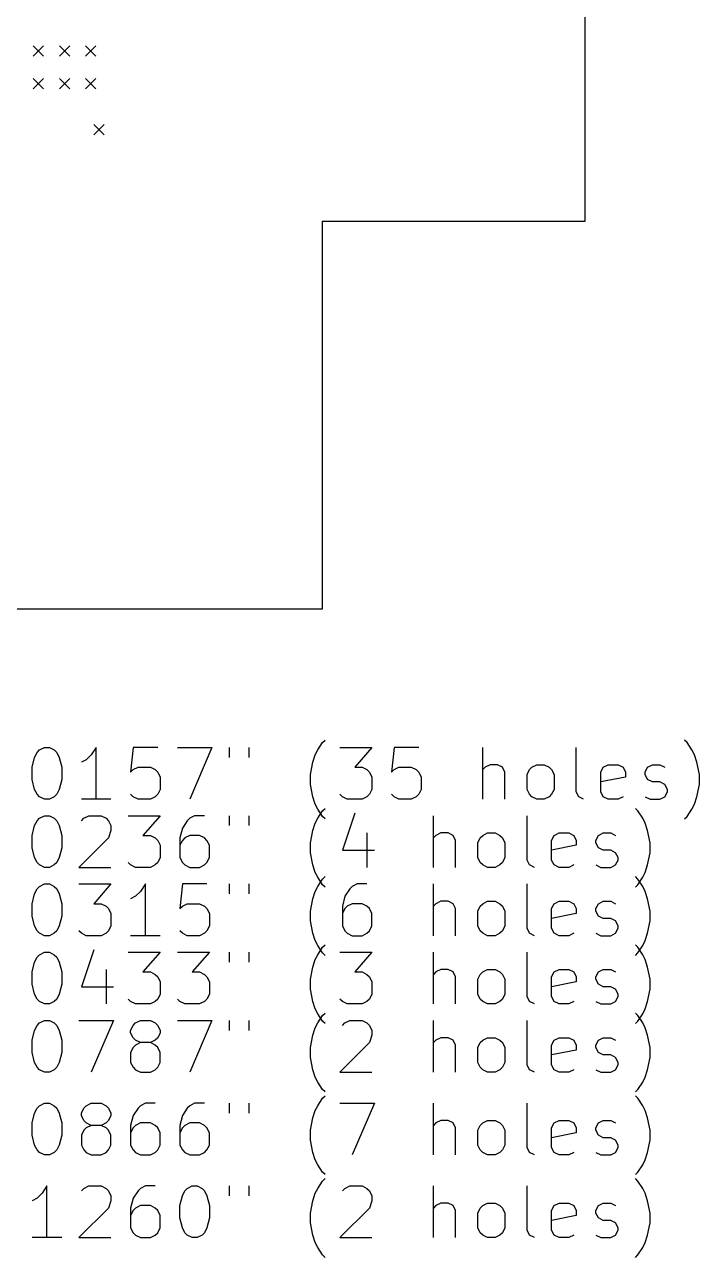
# Model space of a CAD drawing. Extents: x 4.52 to 6.57, y -8.69 to -1.12.
# Drawn here: x 5.547 to 6.574, y -8.687 to -6.81 of the extents above; entities that cross this region are included whole.
import ezdxf

# ---------------------------------------------------------------- set-up
doc = ezdxf.new("R2010")
doc.units = 0
doc.header["$MEASUREMENT"] = 0
doc.layers.add('BLACK', color=7, linetype='CONTINUOUS')

msp = doc.modelspace()

# ---------------------------------------------------------------- linework, layer by layer
at = {"layer": 'BLACK', "linetype": 'CONTINUOUS'}
for p, q in [((6.4, -1.11811), (6.4, -7.11)), ((5.55949, -6.84213), (5.57524, -6.85787)), ((5.57524, -6.84213), (5.55949, -6.85787)), ((5.59949, -6.84213), (5.61524, -6.85787)), ((5.61524, -6.84213), (5.59949, -6.85787)), ((5.63949, -6.84213), (5.65524, -6.85787)), ((5.65524, -6.84213), (5.63949, -6.85787)), ((5.55949, -6.89213), (5.57524, -6.90787)), ((5.57524, -6.89213), (5.55949, -6.90787)), ((5.59949, -6.89213), (5.61524, -6.90787)), ((5.61524, -6.89213), (5.59949, -6.90787)), ((5.63949, -6.89213), (5.65524, -6.90787)), ((5.65524, -6.89213), (5.63949, -6.90787)), ((5.65213, -6.96213), (5.66787, -6.97787)), ((5.66787, -6.96213), (5.65213, -6.97787)), ((6, -7.10945), (6, -7.7)), ((6.4, -7.11), (6, -7.11)), ((6, -7.7), (4.6, -7.7)), ((6.00054, -7.90332), (6.00429, -7.89957)), ((6.55547, -7.90332), (6.55172, -7.89957)), ((5.56185, -7.92582), (5.5656, -7.91832)), ((5.5656, -7.91832), (5.56935, -7.91457)), ((5.56935, -7.91457), (5.57685, -7.91082)), ((5.57685, -7.91082), (5.58435, -7.91082)), ((5.58435, -7.91082), (5.59184, -7.91457)), ((5.59184, -7.91457), (5.59559, -7.91832)), ((5.59559, -7.91832), (5.59934, -7.92582)), ((5.64809, -7.92207), (5.64059, -7.92957)), ((5.65559, -7.91082), (5.64809, -7.92207)), ((5.65559, -7.98956), (5.65559, -7.91082)), ((5.71183, -7.91082), (5.70808, -7.94831)), ((5.74933, -7.91082), (5.71183, -7.91082)), ((5.77932, -7.91082), (5.83181, -7.91082)), ((5.83181, -7.91082), (5.79807, -7.98956)), ((5.85806, -7.91082), (5.85806, -7.92582)), ((5.88806, -7.91082), (5.88806, -7.92582)), ((5.98555, -7.93331), (5.9893, -7.92207)), ((5.9893, -7.92207), (5.99304, -7.91457)), ((5.99304, -7.91457), (6.00054, -7.90332)), ((6.02679, -7.91082), (6.07553, -7.91082)), ((6.07553, -7.91082), (6.04929, -7.94081)), ((6.10928, -7.91082), (6.10553, -7.94831)), ((6.14678, -7.91082), (6.10928, -7.91082)), ((6.24426, -7.98956), (6.24426, -7.91082)), ((6.38675, -7.97831), (6.38675, -7.91082)), ((6.56297, -7.91457), (6.55547, -7.90332)), ((6.56672, -7.92207), (6.56297, -7.91457)), ((6.57047, -7.93331), (6.56672, -7.92207)), ((5.5581, -7.94081), (5.56185, -7.92582)), ((5.5581, -7.95956), (5.5581, -7.94081)), ((5.59934, -7.92582), (5.60309, -7.94081)), ((5.60309, -7.94081), (5.60309, -7.95956)), ((5.64059, -7.92957), (5.63309, -7.93331)), ((5.71183, -7.94456), (5.71933, -7.94081)), ((5.71933, -7.94081), (5.73808, -7.94081)), ((5.73808, -7.94081), (5.74558, -7.94456)), ((5.9818, -7.95206), (5.98555, -7.93331)), ((6.04929, -7.94081), (6.06054, -7.94081)), ((6.06054, -7.94081), (6.06804, -7.94456)), ((6.10928, -7.94456), (6.11678, -7.94081)), ((6.11678, -7.94081), (6.13553, -7.94081)), ((6.13553, -7.94081), (6.14303, -7.94456)), ((6.24801, -7.94081), (6.24426, -7.94456)), ((6.25551, -7.93706), (6.24801, -7.94081)), ((6.26676, -7.93706), (6.25551, -7.93706)), ((6.27426, -7.94081), (6.26676, -7.93706)), ((6.27801, -7.94831), (6.27426, -7.94081)), ((6.3155, -7.94456), (6.31925, -7.94081)), ((6.31925, -7.94081), (6.32675, -7.93706)), ((6.32675, -7.93706), (6.338, -7.93706)), ((6.338, -7.93706), (6.3455, -7.94081)), ((6.3455, -7.94081), (6.34925, -7.94456)), ((6.42424, -7.94831), (6.42799, -7.94081)), ((6.42799, -7.94081), (6.43549, -7.93706)), ((6.43549, -7.93706), (6.45049, -7.93706)), ((6.45049, -7.93706), (6.45799, -7.94081)), ((6.45799, -7.94081), (6.46174, -7.94831)), ((6.49173, -7.94831), (6.49548, -7.94081)), ((6.49548, -7.94081), (6.50298, -7.93706)), ((6.50298, -7.93706), (6.51423, -7.93706)), ((6.51423, -7.93706), (6.52173, -7.94081)), ((6.57422, -7.95206), (6.57047, -7.93331)), ((5.56185, -7.97456), (5.5581, -7.95956)), ((5.60309, -7.95956), (5.59934, -7.97456)), ((5.70808, -7.94831), (5.71183, -7.94456)), ((5.74558, -7.94456), (5.74933, -7.94831)), ((5.74933, -7.94831), (5.75307, -7.95581)), ((5.75307, -7.95581), (5.75307, -7.97456)), ((5.9818, -7.96706), (5.9818, -7.95206)), ((6.06804, -7.94456), (6.07178, -7.94831)), ((6.07178, -7.94831), (6.07553, -7.95581)), ((6.07553, -7.95581), (6.07553, -7.97456)), ((6.10553, -7.94831), (6.10928, -7.94456)), ((6.14303, -7.94456), (6.14678, -7.94831)), ((6.14678, -7.94831), (6.15052, -7.95581)), ((6.15052, -7.95581), (6.15052, -7.97456)), ((6.27801, -7.98956), (6.27801, -7.94831)), ((6.31175, -7.95206), (6.3155, -7.94456)), ((6.31175, -7.97456), (6.31175, -7.95206)), ((6.34925, -7.94456), (6.353, -7.95206)), ((6.353, -7.95206), (6.353, -7.97456)), ((6.42424, -7.97831), (6.42424, -7.94831)), ((6.46174, -7.95581), (6.42424, -7.96331)), ((6.46174, -7.94831), (6.46174, -7.95581)), ((6.49173, -7.95206), (6.49173, -7.94831)), ((6.49548, -7.95956), (6.49173, -7.95206)), ((6.50298, -7.96331), (6.49548, -7.95956)), ((6.57422, -7.96706), (6.57422, -7.95206)), ((5.5656, -7.98206), (5.56185, -7.97456)), ((5.59934, -7.97456), (5.59559, -7.98206)), ((5.75307, -7.97456), (5.74933, -7.98206)), ((5.98555, -7.98581), (5.9818, -7.96706)), ((6.07553, -7.97456), (6.07178, -7.98206)), ((6.15052, -7.97456), (6.14678, -7.98206)), ((6.3155, -7.98206), (6.31175, -7.97456)), ((6.353, -7.97456), (6.34925, -7.98206)), ((6.39049, -7.98581), (6.38675, -7.97831)), ((6.42799, -7.98581), (6.42424, -7.97831)), ((6.51423, -7.96331), (6.50298, -7.96331)), ((6.52173, -7.96706), (6.51423, -7.96331)), ((6.52548, -7.97456), (6.52173, -7.96706)), ((6.52173, -7.98581), (6.52548, -7.97831)), ((6.52548, -7.97831), (6.52548, -7.97456)), ((6.57047, -7.98581), (6.57422, -7.96706)), ((5.56935, -7.98581), (5.5656, -7.98206)), ((5.57685, -7.98956), (5.56935, -7.98581)), ((5.58435, -7.98956), (5.57685, -7.98956)), ((5.59184, -7.98581), (5.58435, -7.98956)), ((5.59559, -7.98206), (5.59184, -7.98581)), ((5.67808, -7.98956), (5.63309, -7.98956)), ((5.71183, -7.98581), (5.70808, -7.98206)), ((5.71933, -7.98956), (5.71183, -7.98581)), ((5.73808, -7.98956), (5.71933, -7.98956)), ((5.74558, -7.98581), (5.73808, -7.98956)), ((5.74933, -7.98206), (5.74558, -7.98581)), ((5.9893, -7.99706), (5.98555, -7.98581)), ((5.99304, -8.00456), (5.9893, -7.99706)), ((6.03054, -7.98581), (6.02679, -7.98206)), ((6.03804, -7.98956), (6.03054, -7.98581)), ((6.06054, -7.98956), (6.03804, -7.98956)), ((6.06804, -7.98581), (6.06054, -7.98956)), ((6.07178, -7.98206), (6.06804, -7.98581)), ((6.10928, -7.98581), (6.10553, -7.98206)), ((6.11678, -7.98956), (6.10928, -7.98581)), ((6.13553, -7.98956), (6.11678, -7.98956)), ((6.14303, -7.98581), (6.13553, -7.98956)), ((6.14678, -7.98206), (6.14303, -7.98581)), ((6.31925, -7.98581), (6.3155, -7.98206)), ((6.32675, -7.98956), (6.31925, -7.98581)), ((6.338, -7.98956), (6.32675, -7.98956)), ((6.3455, -7.98581), (6.338, -7.98956)), ((6.34925, -7.98206), (6.3455, -7.98581)), ((6.39799, -7.98956), (6.39049, -7.98581)), ((6.43549, -7.98956), (6.42799, -7.98581)), ((6.45049, -7.98956), (6.43549, -7.98956)), ((6.45799, -7.98581), (6.45049, -7.98956)), ((6.49173, -7.98581), (6.49923, -7.98956)), ((6.49923, -7.98956), (6.51423, -7.98956)), ((6.51423, -7.98956), (6.52173, -7.98581)), ((6.56297, -8.00456), (6.56672, -7.99706)), ((6.56672, -7.99706), (6.57047, -7.98581)), ((5.56935, -8.0185), (5.57685, -8.01475)), ((5.57685, -8.01475), (5.58435, -8.01475)), ((5.58435, -8.01475), (5.59184, -8.0185)), ((5.63684, -8.0185), (5.64434, -8.01475)), ((5.64434, -8.01475), (5.66309, -8.01475)), ((5.66309, -8.01475), (5.67058, -8.0185)), ((5.70433, -8.01475), (5.75307, -8.01475)), ((5.75307, -8.01475), (5.72683, -8.04475)), ((5.80557, -8.01475), (5.79807, -8.0185)), ((5.82057, -8.01475), (5.80557, -8.01475)), ((5.85806, -8.01475), (5.85806, -8.02975)), ((5.88806, -8.01475), (5.88806, -8.02975)), ((6.00054, -8.0158), (5.99304, -8.00456)), ((5.99304, -8.0185), (6.00054, -8.00726)), ((6.00054, -8.00726), (6.00429, -8.00351)), ((6.00429, -8.01955), (6.00054, -8.0158)), ((6.04929, -8.011), (6.03054, -8.06725)), ((6.16927, -8.09349), (6.16927, -8.01475)), ((6.31175, -8.08225), (6.31175, -8.01475)), ((6.48048, -8.00726), (6.47673, -8.00351)), ((6.48798, -8.0185), (6.48048, -8.00726)), ((6.55172, -8.01955), (6.55547, -8.0158)), ((6.55547, -8.0158), (6.56297, -8.00456)), ((5.5581, -8.04475), (5.56185, -8.02975)), ((5.56185, -8.02975), (5.5656, -8.02225)), ((5.5656, -8.02225), (5.56935, -8.0185)), ((5.59184, -8.0185), (5.59559, -8.02225)), ((5.59559, -8.02225), (5.59934, -8.02975)), ((5.59934, -8.02975), (5.60309, -8.04475)), ((5.63309, -8.02225), (5.63684, -8.0185)), ((5.67058, -8.0185), (5.67433, -8.02225)), ((5.67433, -8.02225), (5.67808, -8.02975)), ((5.67808, -8.02975), (5.67808, -8.03725)), ((5.78682, -8.0335), (5.78307, -8.0485)), ((5.79432, -8.02225), (5.78682, -8.0335)), ((5.79807, -8.0185), (5.79432, -8.02225)), ((5.98555, -8.03725), (5.9893, -8.026)), ((5.9893, -8.026), (5.99304, -8.0185)), ((6.49173, -8.026), (6.48798, -8.0185)), ((6.49548, -8.03725), (6.49173, -8.026)), ((5.5581, -8.0635), (5.5581, -8.04475)), ((5.60309, -8.04475), (5.60309, -8.0635)), ((5.67433, -8.0485), (5.62934, -8.09349)), ((5.67808, -8.03725), (5.67433, -8.0485)), ((5.72683, -8.04475), (5.73808, -8.04475)), ((5.73808, -8.04475), (5.74558, -8.0485)), ((5.74558, -8.0485), (5.74933, -8.05225)), ((5.74933, -8.05225), (5.75307, -8.05975)), ((5.78307, -8.0485), (5.78307, -8.0785)), ((5.78682, -8.05225), (5.78307, -8.05975)), ((5.79057, -8.0485), (5.78682, -8.05225)), ((5.79807, -8.04475), (5.79057, -8.0485)), ((5.81307, -8.04475), (5.79807, -8.04475)), ((5.82057, -8.0485), (5.81307, -8.04475)), ((5.82432, -8.05225), (5.82057, -8.0485)), ((5.82807, -8.05975), (5.82432, -8.05225)), ((5.9818, -8.056), (5.98555, -8.03725)), ((6.06804, -8.041), (6.06804, -8.09349)), ((6.17302, -8.04475), (6.16927, -8.0485)), ((6.18052, -8.041), (6.17302, -8.04475)), ((6.19177, -8.041), (6.18052, -8.041)), ((6.19927, -8.04475), (6.19177, -8.041)), ((6.20302, -8.05225), (6.19927, -8.04475)), ((6.20302, -8.09349), (6.20302, -8.05225)), ((6.23676, -8.056), (6.24051, -8.0485)), ((6.24051, -8.0485), (6.24426, -8.04475)), ((6.24426, -8.04475), (6.25176, -8.041)), ((6.25176, -8.041), (6.26301, -8.041)), ((6.26301, -8.041), (6.27051, -8.04475)), ((6.27051, -8.04475), (6.27426, -8.0485)), ((6.27426, -8.0485), (6.27801, -8.056)), ((6.34925, -8.05225), (6.353, -8.04475)), ((6.34925, -8.08225), (6.34925, -8.05225)), ((6.353, -8.04475), (6.3605, -8.041)), ((6.3605, -8.041), (6.3755, -8.041)), ((6.3755, -8.041), (6.383, -8.04475)), ((6.383, -8.04475), (6.38675, -8.05225)), ((6.38675, -8.05225), (6.38675, -8.05975)), ((6.41674, -8.05225), (6.42049, -8.04475)), ((6.41674, -8.056), (6.41674, -8.05225)), ((6.42049, -8.04475), (6.42799, -8.041)), ((6.42799, -8.041), (6.43924, -8.041)), ((6.43924, -8.041), (6.44674, -8.04475)), ((6.49923, -8.056), (6.49548, -8.03725)), ((5.56185, -8.0785), (5.5581, -8.0635)), ((5.60309, -8.0635), (5.59934, -8.0785)), ((5.75307, -8.05975), (5.75307, -8.0785)), ((5.82807, -8.0785), (5.82807, -8.05975)), ((5.9818, -8.071), (5.9818, -8.056)), ((5.98555, -8.08975), (5.9818, -8.071)), ((6.03054, -8.06725), (6.07928, -8.06725)), ((6.23676, -8.0785), (6.23676, -8.056)), ((6.27801, -8.056), (6.27801, -8.0785)), ((6.38675, -8.05975), (6.34925, -8.06725)), ((6.42049, -8.0635), (6.41674, -8.056)), ((6.42799, -8.06725), (6.42049, -8.0635)), ((6.43924, -8.06725), (6.42799, -8.06725)), ((6.44674, -8.071), (6.43924, -8.06725)), ((6.45049, -8.0785), (6.44674, -8.071)), ((6.49548, -8.08975), (6.49923, -8.071)), ((6.49923, -8.071), (6.49923, -8.056)), ((5.5656, -8.086), (5.56185, -8.0785)), ((5.56935, -8.08975), (5.5656, -8.086)), ((5.57685, -8.09349), (5.56935, -8.08975)), ((5.59184, -8.08975), (5.58435, -8.09349)), ((5.59559, -8.086), (5.59184, -8.08975)), ((5.59934, -8.0785), (5.59559, -8.086)), ((5.70808, -8.08975), (5.70433, -8.086)), ((5.71558, -8.09349), (5.70808, -8.08975)), ((5.74558, -8.08975), (5.73808, -8.09349)), ((5.74933, -8.086), (5.74558, -8.08975)), ((5.75307, -8.0785), (5.74933, -8.086)), ((5.78307, -8.0785), (5.78682, -8.086)), ((5.78682, -8.086), (5.79057, -8.08975)), ((5.79057, -8.08975), (5.79807, -8.09349)), ((5.81307, -8.09349), (5.82057, -8.08975)), ((5.82057, -8.08975), (5.82432, -8.086)), ((5.82432, -8.086), (5.82807, -8.0785)), ((5.9893, -8.10099), (5.98555, -8.08975)), ((6.24051, -8.086), (6.23676, -8.0785)), ((6.24426, -8.08975), (6.24051, -8.086)), ((6.25176, -8.09349), (6.24426, -8.08975)), ((6.27051, -8.08975), (6.26301, -8.09349)), ((6.27426, -8.086), (6.27051, -8.08975)), ((6.27801, -8.0785), (6.27426, -8.086)), ((6.3155, -8.08975), (6.31175, -8.08225)), ((6.323, -8.09349), (6.3155, -8.08975)), ((6.353, -8.08975), (6.34925, -8.08225)), ((6.3605, -8.09349), (6.353, -8.08975)), ((6.383, -8.08975), (6.3755, -8.09349)), ((6.41674, -8.08975), (6.42424, -8.09349)), ((6.43924, -8.09349), (6.44674, -8.08975)), ((6.44674, -8.08975), (6.45049, -8.08225)), ((6.45049, -8.08225), (6.45049, -8.0785)), ((6.49173, -8.10099), (6.49548, -8.08975)), ((5.58435, -8.09349), (5.57685, -8.09349)), ((5.62934, -8.09349), (5.67808, -8.09349)), ((5.73808, -8.09349), (5.71558, -8.09349)), ((5.79807, -8.09349), (5.81307, -8.09349)), ((5.99304, -8.10849), (5.9893, -8.10099)), ((6.00054, -8.11974), (5.99304, -8.10849)), ((6.00054, -8.11119), (6.00429, -8.10744)), ((6.26301, -8.09349), (6.25176, -8.09349)), ((6.3755, -8.09349), (6.3605, -8.09349)), ((6.42424, -8.09349), (6.43924, -8.09349)), ((6.48048, -8.11119), (6.47673, -8.10744)), ((6.48048, -8.11974), (6.48798, -8.10849)), ((6.48798, -8.10849), (6.49173, -8.10099)), ((5.56185, -8.13369), (5.5656, -8.12619)), ((5.5656, -8.12619), (5.56935, -8.12244)), ((5.56935, -8.12244), (5.57685, -8.11869)), ((5.57685, -8.11869), (5.58435, -8.11869)), ((5.58435, -8.11869), (5.59184, -8.12244)), ((5.59184, -8.12244), (5.59559, -8.12619)), ((5.59559, -8.12619), (5.59934, -8.13369)), ((5.62934, -8.11869), (5.67808, -8.11869)), ((5.67808, -8.11869), (5.65184, -8.14869)), ((5.73058, -8.11869), (5.72308, -8.12994)), ((5.73058, -8.19743), (5.73058, -8.11869)), ((5.78682, -8.11869), (5.78307, -8.15619)), ((5.82432, -8.11869), (5.78682, -8.11869)), ((5.85806, -8.11869), (5.85806, -8.13369)), ((5.88806, -8.11869), (5.88806, -8.13369)), ((5.9893, -8.12994), (5.99304, -8.12244)), ((5.99304, -8.12244), (6.00054, -8.11119)), ((6.00429, -8.12349), (6.00054, -8.11974)), ((6.04179, -8.12619), (6.03429, -8.13744)), ((6.04554, -8.12244), (6.04179, -8.12619)), ((6.05304, -8.11869), (6.04554, -8.12244)), ((6.06804, -8.11869), (6.05304, -8.11869)), ((6.16927, -8.19743), (6.16927, -8.11869)), ((6.31175, -8.18618), (6.31175, -8.11869)), ((6.47673, -8.12349), (6.48048, -8.11974)), ((6.48798, -8.12244), (6.48048, -8.11119)), ((6.49173, -8.12994), (6.48798, -8.12244)), ((5.5581, -8.14869), (5.56185, -8.13369)), ((5.59934, -8.13369), (5.60309, -8.14869)), ((5.71558, -8.13744), (5.70808, -8.14119)), ((5.72308, -8.12994), (5.71558, -8.13744)), ((5.9818, -8.15994), (5.98555, -8.14119)), ((5.98555, -8.14119), (5.9893, -8.12994)), ((6.03429, -8.13744), (6.03054, -8.15244)), ((6.18052, -8.14494), (6.17302, -8.14869)), ((6.19177, -8.14494), (6.18052, -8.14494)), ((6.19927, -8.14869), (6.19177, -8.14494)), ((6.24426, -8.14869), (6.25176, -8.14494)), ((6.25176, -8.14494), (6.26301, -8.14494)), ((6.26301, -8.14494), (6.27051, -8.14869)), ((6.353, -8.14869), (6.3605, -8.14494)), ((6.3605, -8.14494), (6.3755, -8.14494)), ((6.3755, -8.14494), (6.383, -8.14869)), ((6.42049, -8.14869), (6.42799, -8.14494)), ((6.42799, -8.14494), (6.43924, -8.14494)), ((6.43924, -8.14494), (6.44674, -8.14869)), ((6.49548, -8.14119), (6.49173, -8.12994)), ((6.49923, -8.15994), (6.49548, -8.14119)), ((5.5581, -8.16744), (5.5581, -8.14869)), ((5.60309, -8.14869), (5.60309, -8.16744)), ((5.65184, -8.14869), (5.66309, -8.14869)), ((5.66309, -8.14869), (5.67058, -8.15244)), ((5.67058, -8.15244), (5.67433, -8.15619)), ((5.67433, -8.15619), (5.67808, -8.16369)), ((5.67808, -8.16369), (5.67808, -8.18243)), ((5.78307, -8.15619), (5.78682, -8.15244)), ((5.78682, -8.15244), (5.79432, -8.14869)), ((5.79432, -8.14869), (5.81307, -8.14869)), ((5.81307, -8.14869), (5.82057, -8.15244)), ((5.82057, -8.15244), (5.82432, -8.15619)), ((5.82432, -8.15619), (5.82807, -8.16369)), ((5.82807, -8.16369), (5.82807, -8.18243)), ((5.9818, -8.17493), (5.9818, -8.15994)), ((6.03054, -8.15244), (6.03054, -8.18243)), ((6.03429, -8.15619), (6.03054, -8.16369)), ((6.03804, -8.15244), (6.03429, -8.15619)), ((6.04554, -8.14869), (6.03804, -8.15244)), ((6.06054, -8.14869), (6.04554, -8.14869)), ((6.06804, -8.15244), (6.06054, -8.14869)), ((6.07178, -8.15619), (6.06804, -8.15244)), ((6.07553, -8.16369), (6.07178, -8.15619)), ((6.07553, -8.18243), (6.07553, -8.16369)), ((6.17302, -8.14869), (6.16927, -8.15244)), ((6.20302, -8.15619), (6.19927, -8.14869)), ((6.20302, -8.19743), (6.20302, -8.15619)), ((6.23676, -8.15994), (6.24051, -8.15244)), ((6.23676, -8.18243), (6.23676, -8.15994)), ((6.24051, -8.15244), (6.24426, -8.14869)), ((6.27051, -8.14869), (6.27426, -8.15244)), ((6.27426, -8.15244), (6.27801, -8.15994)), ((6.27801, -8.15994), (6.27801, -8.18243)), ((6.34925, -8.15619), (6.353, -8.14869)), ((6.34925, -8.18618), (6.34925, -8.15619)), ((6.38675, -8.16369), (6.34925, -8.17118)), ((6.383, -8.14869), (6.38675, -8.15619)), ((6.38675, -8.15619), (6.38675, -8.16369)), ((6.41674, -8.15619), (6.42049, -8.14869)), ((6.41674, -8.15994), (6.41674, -8.15619)), ((6.42049, -8.16744), (6.41674, -8.15994)), ((6.49923, -8.17493), (6.49923, -8.15994)), ((5.56185, -8.18243), (5.5581, -8.16744)), ((5.5656, -8.18993), (5.56185, -8.18243)), ((5.59934, -8.18243), (5.59559, -8.18993)), ((5.60309, -8.16744), (5.59934, -8.18243)), ((5.67808, -8.18243), (5.67433, -8.18993)), ((5.82807, -8.18243), (5.82432, -8.18993)), ((5.98555, -8.19368), (5.9818, -8.17493)), ((6.03054, -8.18243), (6.03429, -8.18993)), ((6.07178, -8.18993), (6.07553, -8.18243)), ((6.24051, -8.18993), (6.23676, -8.18243)), ((6.27801, -8.18243), (6.27426, -8.18993)), ((6.42799, -8.17118), (6.42049, -8.16744)), ((6.43924, -8.17118), (6.42799, -8.17118)), ((6.44674, -8.17493), (6.43924, -8.17118)), ((6.45049, -8.18243), (6.44674, -8.17493)), ((6.45049, -8.18618), (6.45049, -8.18243)), ((6.49548, -8.19368), (6.49923, -8.17493)), ((5.56935, -8.19368), (5.5656, -8.18993)), ((5.57685, -8.19743), (5.56935, -8.19368)), ((5.58435, -8.19743), (5.57685, -8.19743)), ((5.59184, -8.19368), (5.58435, -8.19743)), ((5.59559, -8.18993), (5.59184, -8.19368)), ((5.63309, -8.19368), (5.62934, -8.18993)), ((5.64059, -8.19743), (5.63309, -8.19368)), ((5.66309, -8.19743), (5.64059, -8.19743)), ((5.67058, -8.19368), (5.66309, -8.19743)), ((5.67433, -8.18993), (5.67058, -8.19368)), ((5.75307, -8.19743), (5.70808, -8.19743)), ((5.78682, -8.19368), (5.78307, -8.18993)), ((5.79432, -8.19743), (5.78682, -8.19368)), ((5.81307, -8.19743), (5.79432, -8.19743)), ((5.82057, -8.19368), (5.81307, -8.19743)), ((5.82432, -8.18993), (5.82057, -8.19368)), ((5.9893, -8.20493), (5.98555, -8.19368)), ((6.03429, -8.18993), (6.03804, -8.19368)), ((6.03804, -8.19368), (6.04554, -8.19743)), ((6.04554, -8.19743), (6.06054, -8.19743)), ((6.06054, -8.19743), (6.06804, -8.19368)), ((6.06804, -8.19368), (6.07178, -8.18993)), ((6.24426, -8.19368), (6.24051, -8.18993)), ((6.25176, -8.19743), (6.24426, -8.19368)), ((6.26301, -8.19743), (6.25176, -8.19743)), ((6.27051, -8.19368), (6.26301, -8.19743)), ((6.27426, -8.18993), (6.27051, -8.19368)), ((6.3155, -8.19368), (6.31175, -8.18618)), ((6.323, -8.19743), (6.3155, -8.19368)), ((6.353, -8.19368), (6.34925, -8.18618)), ((6.3605, -8.19743), (6.353, -8.19368)), ((6.3755, -8.19743), (6.3605, -8.19743)), ((6.383, -8.19368), (6.3755, -8.19743)), ((6.41674, -8.19368), (6.42424, -8.19743)), ((6.42424, -8.19743), (6.43924, -8.19743)), ((6.43924, -8.19743), (6.44674, -8.19368)), ((6.44674, -8.19368), (6.45049, -8.18618)), ((6.49173, -8.20493), (6.49548, -8.19368)), ((5.65184, -8.21888), (5.63309, -8.27512)), ((5.99304, -8.21243), (5.9893, -8.20493)), ((6.00054, -8.22368), (5.99304, -8.21243)), ((5.99304, -8.22638), (6.00054, -8.21513)), ((6.00054, -8.21513), (6.00429, -8.21138)), ((6.48048, -8.21513), (6.47673, -8.21138)), ((6.48048, -8.22368), (6.48798, -8.21243)), ((6.48798, -8.22638), (6.48048, -8.21513)), ((6.48798, -8.21243), (6.49173, -8.20493)), ((5.5581, -8.25262), (5.56185, -8.23763)), ((5.56185, -8.23763), (5.5656, -8.23013)), ((5.5656, -8.23013), (5.56935, -8.22638)), ((5.56935, -8.22638), (5.57685, -8.22263)), ((5.57685, -8.22263), (5.58435, -8.22263)), ((5.58435, -8.22263), (5.59184, -8.22638)), ((5.59184, -8.22638), (5.59559, -8.23013)), ((5.59559, -8.23013), (5.59934, -8.23763)), ((5.59934, -8.23763), (5.60309, -8.25262)), ((5.70433, -8.22263), (5.75307, -8.22263)), ((5.75307, -8.22263), (5.72683, -8.25262)), ((5.77932, -8.22263), (5.82807, -8.22263)), ((5.82807, -8.22263), (5.80182, -8.25262)), ((5.85806, -8.22263), (5.85806, -8.23763)), ((5.88806, -8.22263), (5.88806, -8.23763)), ((5.98555, -8.24513), (5.9893, -8.23388)), ((5.9893, -8.23388), (5.99304, -8.22638)), ((6.00429, -8.22743), (6.00054, -8.22368)), ((6.02679, -8.22263), (6.07553, -8.22263)), ((6.07553, -8.22263), (6.04929, -8.25262)), ((6.16927, -8.30137), (6.16927, -8.22263)), ((6.31175, -8.29012), (6.31175, -8.22263)), ((6.47673, -8.22743), (6.48048, -8.22368)), ((6.49173, -8.23388), (6.48798, -8.22638)), ((6.49548, -8.24513), (6.49173, -8.23388)), ((5.5581, -8.27137), (5.5581, -8.25262)), ((5.60309, -8.25262), (5.60309, -8.27137)), ((5.67058, -8.24888), (5.67058, -8.30137)), ((5.72683, -8.25262), (5.73808, -8.25262)), ((5.73808, -8.25262), (5.74558, -8.25637)), ((5.74558, -8.25637), (5.74933, -8.26012)), ((5.80182, -8.25262), (5.81307, -8.25262)), ((5.81307, -8.25262), (5.82057, -8.25637)), ((5.82057, -8.25637), (5.82432, -8.26012)), ((5.9818, -8.26387), (5.98555, -8.24513)), ((6.04929, -8.25262), (6.06054, -8.25262)), ((6.06054, -8.25262), (6.06804, -8.25637)), ((6.06804, -8.25637), (6.07178, -8.26012)), ((6.17302, -8.25262), (6.16927, -8.25637)), ((6.18052, -8.24888), (6.17302, -8.25262)), ((6.19177, -8.24888), (6.18052, -8.24888)), ((6.19927, -8.25262), (6.19177, -8.24888)), ((6.20302, -8.26012), (6.19927, -8.25262)), ((6.23676, -8.26387), (6.24051, -8.25637)), ((6.24051, -8.25637), (6.24426, -8.25262)), ((6.24426, -8.25262), (6.25176, -8.24888)), ((6.25176, -8.24888), (6.26301, -8.24888)), ((6.26301, -8.24888), (6.27051, -8.25262)), ((6.27051, -8.25262), (6.27426, -8.25637)), ((6.27426, -8.25637), (6.27801, -8.26387)), ((6.34925, -8.26012), (6.353, -8.25262)), ((6.353, -8.25262), (6.3605, -8.24888)), ((6.3605, -8.24888), (6.3755, -8.24888)), ((6.3755, -8.24888), (6.383, -8.25262)), ((6.383, -8.25262), (6.38675, -8.26012)), ((6.41674, -8.26012), (6.42049, -8.25262)), ((6.42049, -8.25262), (6.42799, -8.24888)), ((6.42799, -8.24888), (6.43924, -8.24888)), ((6.43924, -8.24888), (6.44674, -8.25262)), ((6.49923, -8.26387), (6.49548, -8.24513)), ((5.56185, -8.28637), (5.5581, -8.27137)), ((5.60309, -8.27137), (5.59934, -8.28637)), ((5.63309, -8.27512), (5.68183, -8.27512)), ((5.74933, -8.26012), (5.75307, -8.26762)), ((5.75307, -8.26762), (5.75307, -8.28637)), ((5.82432, -8.26012), (5.82807, -8.26762)), ((5.82807, -8.26762), (5.82807, -8.28637)), ((5.9818, -8.27887), (5.9818, -8.26387)), ((6.07178, -8.26012), (6.07553, -8.26762)), ((6.07553, -8.26762), (6.07553, -8.28637)), ((6.20302, -8.30137), (6.20302, -8.26012)), ((6.23676, -8.28637), (6.23676, -8.26387)), ((6.27801, -8.26387), (6.27801, -8.28637)), ((6.34925, -8.29012), (6.34925, -8.26012)), ((6.38675, -8.26762), (6.34925, -8.27512)), ((6.38675, -8.26012), (6.38675, -8.26762)), ((6.41674, -8.26387), (6.41674, -8.26012)), ((6.42049, -8.27137), (6.41674, -8.26387)), ((6.42799, -8.27512), (6.42049, -8.27137)), ((6.43924, -8.27512), (6.42799, -8.27512)), ((6.44674, -8.27887), (6.43924, -8.27512)), ((6.49923, -8.27887), (6.49923, -8.26387)), ((5.5656, -8.29387), (5.56185, -8.28637)), ((5.56935, -8.29762), (5.5656, -8.29387)), ((5.59559, -8.29387), (5.59184, -8.29762)), ((5.59934, -8.28637), (5.59559, -8.29387)), ((5.70808, -8.29762), (5.70433, -8.29387)), ((5.74933, -8.29387), (5.74558, -8.29762)), ((5.75307, -8.28637), (5.74933, -8.29387)), ((5.78307, -8.29762), (5.77932, -8.29387)), ((5.82432, -8.29387), (5.82057, -8.29762)), ((5.82807, -8.28637), (5.82432, -8.29387)), ((5.98555, -8.29762), (5.9818, -8.27887)), ((6.03054, -8.29762), (6.02679, -8.29387)), ((6.07178, -8.29387), (6.06804, -8.29762)), ((6.07553, -8.28637), (6.07178, -8.29387)), ((6.24051, -8.29387), (6.23676, -8.28637)), ((6.24426, -8.29762), (6.24051, -8.29387)), ((6.27426, -8.29387), (6.27051, -8.29762)), ((6.27801, -8.28637), (6.27426, -8.29387)), ((6.3155, -8.29762), (6.31175, -8.29012)), ((6.353, -8.29762), (6.34925, -8.29012)), ((6.45049, -8.28637), (6.44674, -8.27887)), ((6.44674, -8.29762), (6.45049, -8.29012)), ((6.45049, -8.29012), (6.45049, -8.28637)), ((6.49548, -8.29762), (6.49923, -8.27887)), ((5.57685, -8.30137), (5.56935, -8.29762)), ((5.58435, -8.30137), (5.57685, -8.30137)), ((5.59184, -8.29762), (5.58435, -8.30137)), ((5.71558, -8.30137), (5.70808, -8.29762)), ((5.73808, -8.30137), (5.71558, -8.30137)), ((5.74558, -8.29762), (5.73808, -8.30137)), ((5.79057, -8.30137), (5.78307, -8.29762)), ((5.81307, -8.30137), (5.79057, -8.30137)), ((5.82057, -8.29762), (5.81307, -8.30137)), ((5.9893, -8.30887), (5.98555, -8.29762)), ((5.99304, -8.31637), (5.9893, -8.30887)), ((6.00054, -8.31907), (6.00429, -8.31532)), ((6.03804, -8.30137), (6.03054, -8.29762)), ((6.06054, -8.30137), (6.03804, -8.30137)), ((6.06804, -8.29762), (6.06054, -8.30137)), ((6.25176, -8.30137), (6.24426, -8.29762)), ((6.26301, -8.30137), (6.25176, -8.30137)), ((6.27051, -8.29762), (6.26301, -8.30137)), ((6.323, -8.30137), (6.3155, -8.29762)), ((6.3605, -8.30137), (6.353, -8.29762)), ((6.3755, -8.30137), (6.3605, -8.30137)), ((6.383, -8.29762), (6.3755, -8.30137)), ((6.41674, -8.29762), (6.42424, -8.30137)), ((6.42424, -8.30137), (6.43924, -8.30137)), ((6.43924, -8.30137), (6.44674, -8.29762)), ((6.48048, -8.31907), (6.47673, -8.31532)), ((6.48798, -8.31637), (6.49173, -8.30887)), ((6.49173, -8.30887), (6.49548, -8.29762)), ((5.56185, -8.34156), (5.5656, -8.33406)), ((5.5656, -8.33406), (5.56935, -8.33031)), ((5.56935, -8.33031), (5.57685, -8.32657)), ((5.57685, -8.32657), (5.58435, -8.32657)), ((5.58435, -8.32657), (5.59184, -8.33031)), ((5.59184, -8.33031), (5.59559, -8.33406)), ((5.59559, -8.33406), (5.59934, -8.34156)), ((5.62934, -8.32657), (5.68183, -8.32657)), ((5.68183, -8.32657), (5.64809, -8.40531)), ((5.70808, -8.34156), (5.71183, -8.33406)), ((5.71183, -8.33406), (5.71558, -8.33031)), ((5.71558, -8.33031), (5.72308, -8.32657)), ((5.72308, -8.32657), (5.73808, -8.32657)), ((5.73808, -8.32657), (5.74558, -8.33031)), ((5.74558, -8.33031), (5.74933, -8.33406)), ((5.74933, -8.33406), (5.75307, -8.34156)), ((5.77932, -8.32657), (5.83181, -8.32657)), ((5.83181, -8.32657), (5.79807, -8.40531)), ((5.85806, -8.32657), (5.85806, -8.34156)), ((5.88806, -8.32657), (5.88806, -8.34156)), ((5.9893, -8.33781), (5.99304, -8.33031)), ((6.00054, -8.32762), (5.99304, -8.31637)), ((5.99304, -8.33031), (6.00054, -8.31907)), ((6.00429, -8.33136), (6.00054, -8.32762)), ((6.03054, -8.33406), (6.03429, -8.33031)), ((6.03429, -8.33031), (6.04179, -8.32657)), ((6.04179, -8.32657), (6.06054, -8.32657)), ((6.06054, -8.32657), (6.06804, -8.33031)), ((6.06804, -8.33031), (6.07178, -8.33406)), ((6.07178, -8.33406), (6.07553, -8.34156)), ((6.16927, -8.40531), (6.16927, -8.32657)), ((6.31175, -8.39406), (6.31175, -8.32657)), ((6.47673, -8.33136), (6.48048, -8.32762)), ((6.48048, -8.32762), (6.48798, -8.31637)), ((6.48798, -8.33031), (6.48048, -8.31907)), ((6.49173, -8.33781), (6.48798, -8.33031)), ((5.5581, -8.35656), (5.56185, -8.34156)), ((5.59934, -8.34156), (5.60309, -8.35656)), ((5.70808, -8.34531), (5.70808, -8.34156)), ((5.71183, -8.35281), (5.70808, -8.34531)), ((5.71558, -8.35656), (5.71183, -8.35281)), ((5.74933, -8.35281), (5.74558, -8.35656)), ((5.75307, -8.34531), (5.74933, -8.35281)), ((5.75307, -8.34156), (5.75307, -8.34531)), ((5.9818, -8.36781), (5.98555, -8.34906)), ((5.98555, -8.34906), (5.9893, -8.33781)), ((6.07553, -8.34906), (6.07178, -8.36031)), ((6.07553, -8.34156), (6.07553, -8.34906)), ((6.18052, -8.35281), (6.17302, -8.35656)), ((6.19177, -8.35281), (6.18052, -8.35281)), ((6.19927, -8.35656), (6.19177, -8.35281)), ((6.24426, -8.35656), (6.25176, -8.35281)), ((6.25176, -8.35281), (6.26301, -8.35281)), ((6.26301, -8.35281), (6.27051, -8.35656)), ((6.353, -8.35656), (6.3605, -8.35281)), ((6.3605, -8.35281), (6.3755, -8.35281)), ((6.3755, -8.35281), (6.383, -8.35656)), ((6.42049, -8.35656), (6.42799, -8.35281)), ((6.42799, -8.35281), (6.43924, -8.35281)), ((6.43924, -8.35281), (6.44674, -8.35656)), ((6.49548, -8.34906), (6.49173, -8.33781)), ((6.49923, -8.36781), (6.49548, -8.34906)), ((5.5581, -8.37531), (5.5581, -8.35656)), ((5.60309, -8.35656), (5.60309, -8.37531)), ((5.71183, -8.36781), (5.70808, -8.37531)), ((5.71558, -8.36406), (5.71183, -8.36781)), ((5.72308, -8.36031), (5.71558, -8.35656)), ((5.72308, -8.36031), (5.71558, -8.36406)), ((5.73808, -8.36031), (5.72308, -8.36031)), ((5.74558, -8.35656), (5.73808, -8.36031)), ((5.74558, -8.36406), (5.73808, -8.36031)), ((5.74933, -8.36781), (5.74558, -8.36406)), ((5.75307, -8.37531), (5.74933, -8.36781)), ((5.9818, -8.38281), (5.9818, -8.36781)), ((6.07178, -8.36031), (6.02679, -8.40531)), ((6.17302, -8.35656), (6.16927, -8.36031)), ((6.20302, -8.36406), (6.19927, -8.35656)), ((6.20302, -8.40531), (6.20302, -8.36406)), ((6.23676, -8.36781), (6.24051, -8.36031)), ((6.23676, -8.39031), (6.23676, -8.36781)), ((6.24051, -8.36031), (6.24426, -8.35656)), ((6.27051, -8.35656), (6.27426, -8.36031)), ((6.27426, -8.36031), (6.27801, -8.36781)), ((6.27801, -8.36781), (6.27801, -8.39031)), ((6.34925, -8.36406), (6.353, -8.35656)), ((6.34925, -8.39406), (6.34925, -8.36406)), ((6.38675, -8.37156), (6.34925, -8.37906)), ((6.383, -8.35656), (6.38675, -8.36406)), ((6.38675, -8.36406), (6.38675, -8.37156)), ((6.41674, -8.36406), (6.42049, -8.35656)), ((6.41674, -8.36781), (6.41674, -8.36406)), ((6.42049, -8.37531), (6.41674, -8.36781)), ((6.49923, -8.38281), (6.49923, -8.36781)), ((5.56185, -8.39031), (5.5581, -8.37531)), ((5.5656, -8.39781), (5.56185, -8.39031)), ((5.59934, -8.39031), (5.59559, -8.39781)), ((5.60309, -8.37531), (5.59934, -8.39031)), ((5.70808, -8.37531), (5.70808, -8.39031)), ((5.70808, -8.39031), (5.71183, -8.39781)), ((5.74933, -8.39781), (5.75307, -8.39031)), ((5.75307, -8.39031), (5.75307, -8.37531)), ((5.98555, -8.40156), (5.9818, -8.38281)), ((6.24051, -8.39781), (6.23676, -8.39031)), ((6.27801, -8.39031), (6.27426, -8.39781)), ((6.42799, -8.37906), (6.42049, -8.37531)), ((6.43924, -8.37906), (6.42799, -8.37906)), ((6.44674, -8.38281), (6.43924, -8.37906)), ((6.45049, -8.39031), (6.44674, -8.38281)), ((6.45049, -8.39406), (6.45049, -8.39031)), ((6.49548, -8.40156), (6.49923, -8.38281)), ((5.56935, -8.40156), (5.5656, -8.39781)), ((5.57685, -8.40531), (5.56935, -8.40156)), ((5.58435, -8.40531), (5.57685, -8.40531)), ((5.59184, -8.40156), (5.58435, -8.40531)), ((5.59559, -8.39781), (5.59184, -8.40156)), ((5.71183, -8.39781), (5.71558, -8.40156)), ((5.71558, -8.40156), (5.72308, -8.40531)), ((5.72308, -8.40531), (5.73808, -8.40531)), ((5.73808, -8.40531), (5.74558, -8.40156)), ((5.74558, -8.40156), (5.74933, -8.39781)), ((5.9893, -8.4128), (5.98555, -8.40156)), ((6.02679, -8.40531), (6.07553, -8.40531)), ((6.24426, -8.40156), (6.24051, -8.39781)), ((6.25176, -8.40531), (6.24426, -8.40156)), ((6.26301, -8.40531), (6.25176, -8.40531)), ((6.27051, -8.40156), (6.26301, -8.40531)), ((6.27426, -8.39781), (6.27051, -8.40156)), ((6.3155, -8.40156), (6.31175, -8.39406)), ((6.323, -8.40531), (6.3155, -8.40156)), ((6.353, -8.40156), (6.34925, -8.39406)), ((6.3605, -8.40531), (6.353, -8.40156)), ((6.3755, -8.40531), (6.3605, -8.40531)), ((6.383, -8.40156), (6.3755, -8.40531)), ((6.41674, -8.40156), (6.42424, -8.40531)), ((6.42424, -8.40531), (6.43924, -8.40531)), ((6.43924, -8.40531), (6.44674, -8.40156)), ((6.44674, -8.40156), (6.45049, -8.39406)), ((6.49173, -8.4128), (6.49548, -8.40156)), ((5.99304, -8.4203), (5.9893, -8.4128)), ((6.00054, -8.43155), (5.99304, -8.4203)), ((6.48048, -8.43155), (6.48798, -8.4203)), ((6.48798, -8.4203), (6.49173, -8.4128)), ((5.99304, -8.4563), (6.00054, -8.44505)), ((6.00429, -8.4353), (6.00054, -8.43155)), ((6.00054, -8.44505), (6.00429, -8.4413)), ((6.47673, -8.4353), (6.48048, -8.43155)), ((6.48048, -8.44505), (6.47673, -8.4413)), ((6.48798, -8.4563), (6.48048, -8.44505)), ((5.56185, -8.46755), (5.5656, -8.46005)), ((5.5656, -8.46005), (5.56935, -8.4563)), ((5.56935, -8.4563), (5.57685, -8.45255)), ((5.57685, -8.45255), (5.58435, -8.45255)), ((5.58435, -8.45255), (5.59184, -8.4563)), ((5.59184, -8.4563), (5.59559, -8.46005)), ((5.59559, -8.46005), (5.59934, -8.46755)), ((5.63309, -8.46755), (5.63684, -8.46005)), ((5.63684, -8.46005), (5.64059, -8.4563)), ((5.64059, -8.4563), (5.64809, -8.45255)), ((5.64809, -8.45255), (5.66309, -8.45255)), ((5.66309, -8.45255), (5.67058, -8.4563)), ((5.67058, -8.4563), (5.67433, -8.46005)), ((5.67433, -8.46005), (5.67808, -8.46755)), ((5.71933, -8.46005), (5.71183, -8.4713)), ((5.72308, -8.4563), (5.71933, -8.46005)), ((5.73058, -8.45255), (5.72308, -8.4563)), ((5.74558, -8.45255), (5.73058, -8.45255)), ((5.79432, -8.46005), (5.78682, -8.4713)), ((5.79807, -8.4563), (5.79432, -8.46005)), ((5.80557, -8.45255), (5.79807, -8.4563)), ((5.82057, -8.45255), (5.80557, -8.45255)), ((5.85806, -8.45255), (5.85806, -8.46755)), ((5.88806, -8.45255), (5.88806, -8.46755)), ((5.98555, -8.47505), (5.9893, -8.4638)), ((5.9893, -8.4638), (5.99304, -8.4563)), ((6.02679, -8.45255), (6.07928, -8.45255)), ((6.07928, -8.45255), (6.04554, -8.53129)), ((6.16927, -8.53129), (6.16927, -8.45255)), ((6.31175, -8.52004), (6.31175, -8.45255)), ((6.49173, -8.4638), (6.48798, -8.4563)), ((6.49548, -8.47505), (6.49173, -8.4638)), ((5.5581, -8.48255), (5.56185, -8.46755)), ((5.5581, -8.50129), (5.5581, -8.48255)), ((5.59934, -8.46755), (5.60309, -8.48255)), ((5.60309, -8.48255), (5.60309, -8.50129)), ((5.63309, -8.4713), (5.63309, -8.46755)), ((5.63684, -8.4788), (5.63309, -8.4713)), ((5.64059, -8.48255), (5.63684, -8.4788)), ((5.64809, -8.4863), (5.64059, -8.48255)), ((5.67058, -8.48255), (5.66309, -8.4863)), ((5.67433, -8.4788), (5.67058, -8.48255)), ((5.67808, -8.4713), (5.67433, -8.4788)), ((5.67808, -8.46755), (5.67808, -8.4713)), ((5.71183, -8.4713), (5.70808, -8.4863)), ((5.72308, -8.48255), (5.71558, -8.4863)), ((5.73808, -8.48255), (5.72308, -8.48255)), ((5.74558, -8.4863), (5.73808, -8.48255)), ((5.78682, -8.4713), (5.78307, -8.4863)), ((5.79807, -8.48255), (5.79057, -8.4863)), ((5.81307, -8.48255), (5.79807, -8.48255)), ((5.82057, -8.4863), (5.81307, -8.48255)), ((5.9818, -8.49379), (5.98555, -8.47505)), ((6.17302, -8.48255), (6.16927, -8.4863)), ((6.18052, -8.4788), (6.17302, -8.48255)), ((6.19177, -8.4788), (6.18052, -8.4788)), ((6.19927, -8.48255), (6.19177, -8.4788)), ((6.20302, -8.49004), (6.19927, -8.48255)), ((6.24051, -8.4863), (6.24426, -8.48255)), ((6.24426, -8.48255), (6.25176, -8.4788)), ((6.25176, -8.4788), (6.26301, -8.4788)), ((6.26301, -8.4788), (6.27051, -8.48255)), ((6.27051, -8.48255), (6.27426, -8.4863)), ((6.34925, -8.49004), (6.353, -8.48255)), ((6.353, -8.48255), (6.3605, -8.4788)), ((6.3605, -8.4788), (6.3755, -8.4788)), ((6.3755, -8.4788), (6.383, -8.48255)), ((6.383, -8.48255), (6.38675, -8.49004)), ((6.41674, -8.49004), (6.42049, -8.48255)), ((6.42049, -8.48255), (6.42799, -8.4788)), ((6.42799, -8.4788), (6.43924, -8.4788)), ((6.43924, -8.4788), (6.44674, -8.48255)), ((6.49923, -8.49379), (6.49548, -8.47505)), ((5.56185, -8.51629), (5.5581, -8.50129)), ((5.60309, -8.50129), (5.59934, -8.51629)), ((5.63684, -8.49379), (5.63309, -8.50129)), ((5.63309, -8.50129), (5.63309, -8.51629)), ((5.64059, -8.49004), (5.63684, -8.49379)), ((5.64809, -8.4863), (5.64059, -8.49004)), ((5.66309, -8.4863), (5.64809, -8.4863)), ((5.67058, -8.49004), (5.66309, -8.4863)), ((5.67433, -8.49379), (5.67058, -8.49004)), ((5.67808, -8.50129), (5.67433, -8.49379)), ((5.67808, -8.51629), (5.67808, -8.50129)), ((5.70808, -8.4863), (5.70808, -8.51629)), ((5.71183, -8.49004), (5.70808, -8.49754)), ((5.71558, -8.4863), (5.71183, -8.49004)), ((5.74933, -8.49004), (5.74558, -8.4863)), ((5.75307, -8.49754), (5.74933, -8.49004)), ((5.75307, -8.51629), (5.75307, -8.49754)), ((5.78307, -8.4863), (5.78307, -8.51629)), ((5.78682, -8.49004), (5.78307, -8.49754)), ((5.79057, -8.4863), (5.78682, -8.49004)), ((5.82432, -8.49004), (5.82057, -8.4863)), ((5.82807, -8.49754), (5.82432, -8.49004)), ((5.82807, -8.51629), (5.82807, -8.49754)), ((5.9818, -8.50879), (5.9818, -8.49379)), ((6.20302, -8.53129), (6.20302, -8.49004)), ((6.23676, -8.49379), (6.24051, -8.4863)), ((6.23676, -8.51629), (6.23676, -8.49379)), ((6.27426, -8.4863), (6.27801, -8.49379)), ((6.27801, -8.49379), (6.27801, -8.51629)), ((6.34925, -8.52004), (6.34925, -8.49004)), ((6.38675, -8.49754), (6.34925, -8.50504)), ((6.38675, -8.49004), (6.38675, -8.49754)), ((6.41674, -8.49379), (6.41674, -8.49004)), ((6.42049, -8.50129), (6.41674, -8.49379)), ((6.42799, -8.50504), (6.42049, -8.50129)), ((6.49923, -8.50879), (6.49923, -8.49379)), ((5.5656, -8.52379), (5.56185, -8.51629)), ((5.59934, -8.51629), (5.59559, -8.52379)), ((5.63309, -8.51629), (5.63684, -8.52379)), ((5.67433, -8.52379), (5.67808, -8.51629)), ((5.70808, -8.51629), (5.71183, -8.52379)), ((5.74933, -8.52379), (5.75307, -8.51629)), ((5.78307, -8.51629), (5.78682, -8.52379)), ((5.82432, -8.52379), (5.82807, -8.51629)), ((5.98555, -8.52754), (5.9818, -8.50879)), ((6.24051, -8.52379), (6.23676, -8.51629)), ((6.27801, -8.51629), (6.27426, -8.52379)), ((6.3155, -8.52754), (6.31175, -8.52004)), ((6.353, -8.52754), (6.34925, -8.52004)), ((6.43924, -8.50504), (6.42799, -8.50504)), ((6.44674, -8.50879), (6.43924, -8.50504)), ((6.45049, -8.51629), (6.44674, -8.50879)), ((6.44674, -8.52754), (6.45049, -8.52004)), ((6.45049, -8.52004), (6.45049, -8.51629)), ((6.49548, -8.52754), (6.49923, -8.50879)), ((5.56935, -8.52754), (5.5656, -8.52379)), ((5.57685, -8.53129), (5.56935, -8.52754)), ((5.58435, -8.53129), (5.57685, -8.53129)), ((5.59184, -8.52754), (5.58435, -8.53129)), ((5.59559, -8.52379), (5.59184, -8.52754)), ((5.63684, -8.52379), (5.64059, -8.52754)), ((5.64059, -8.52754), (5.64809, -8.53129)), ((5.64809, -8.53129), (5.66309, -8.53129)), ((5.66309, -8.53129), (5.67058, -8.52754)), ((5.67058, -8.52754), (5.67433, -8.52379)), ((5.71183, -8.52379), (5.71558, -8.52754)), ((5.71558, -8.52754), (5.72308, -8.53129)), ((5.72308, -8.53129), (5.73808, -8.53129)), ((5.73808, -8.53129), (5.74558, -8.52754)), ((5.74558, -8.52754), (5.74933, -8.52379)), ((5.78682, -8.52379), (5.79057, -8.52754)), ((5.79057, -8.52754), (5.79807, -8.53129)), ((5.79807, -8.53129), (5.81307, -8.53129)), ((5.81307, -8.53129), (5.82057, -8.52754)), ((5.82057, -8.52754), (5.82432, -8.52379)), ((5.9893, -8.53879), (5.98555, -8.52754)), ((5.99304, -8.54629), (5.9893, -8.53879)), ((6.24426, -8.52754), (6.24051, -8.52379)), ((6.25176, -8.53129), (6.24426, -8.52754)), ((6.26301, -8.53129), (6.25176, -8.53129)), ((6.27051, -8.52754), (6.26301, -8.53129)), ((6.27426, -8.52379), (6.27051, -8.52754)), ((6.323, -8.53129), (6.3155, -8.52754)), ((6.3605, -8.53129), (6.353, -8.52754)), ((6.3755, -8.53129), (6.3605, -8.53129)), ((6.383, -8.52754), (6.3755, -8.53129)), ((6.41674, -8.52754), (6.42424, -8.53129)), ((6.42424, -8.53129), (6.43924, -8.53129)), ((6.43924, -8.53129), (6.44674, -8.52754)), ((6.48798, -8.54629), (6.49173, -8.53879)), ((6.49173, -8.53879), (6.49548, -8.52754)), ((6.00054, -8.55754), (5.99304, -8.54629)), ((6.00429, -8.56129), (6.00054, -8.55754)), ((6.47673, -8.56129), (6.48048, -8.55754)), ((6.48048, -8.55754), (6.48798, -8.54629)), ((5.5806, -8.57853), (5.5731, -8.58978)), ((5.5806, -8.65727), (5.5806, -8.57853)), ((5.63684, -8.58228), (5.64434, -8.57853)), ((5.64434, -8.57853), (5.66309, -8.57853)), ((5.66309, -8.57853), (5.67058, -8.58228)), ((5.73058, -8.57853), (5.72308, -8.58228)), ((5.74558, -8.57853), (5.73058, -8.57853)), ((5.79432, -8.58228), (5.80182, -8.57853)), ((5.80182, -8.57853), (5.80932, -8.57853)), ((5.80932, -8.57853), (5.81682, -8.58228)), ((5.85806, -8.57853), (5.85806, -8.59353)), ((5.88806, -8.57853), (5.88806, -8.59353)), ((5.99304, -8.58228), (6.00054, -8.57103)), ((6.00054, -8.57103), (6.00429, -8.56729)), ((6.03429, -8.58228), (6.04179, -8.57853)), ((6.04179, -8.57853), (6.06054, -8.57853)), ((6.06054, -8.57853), (6.06804, -8.58228)), ((6.16927, -8.65727), (6.16927, -8.57853)), ((6.31175, -8.64603), (6.31175, -8.57853)), ((6.48048, -8.57103), (6.47673, -8.56729)), ((6.48798, -8.58228), (6.48048, -8.57103)), ((5.5656, -8.59728), (5.5581, -8.60103)), ((5.5731, -8.58978), (5.5656, -8.59728)), ((5.63309, -8.58603), (5.63684, -8.58228)), ((5.67058, -8.58228), (5.67433, -8.58603)), ((5.67433, -8.58603), (5.67808, -8.59353)), ((5.67808, -8.59353), (5.67808, -8.60103)), ((5.71183, -8.59728), (5.70808, -8.61228)), ((5.71933, -8.58603), (5.71183, -8.59728)), ((5.72308, -8.58228), (5.71933, -8.58603)), ((5.78307, -8.60853), (5.78682, -8.59353)), ((5.78682, -8.59353), (5.79057, -8.58603)), ((5.79057, -8.58603), (5.79432, -8.58228)), ((5.81682, -8.58228), (5.82057, -8.58603)), ((5.82057, -8.58603), (5.82432, -8.59353)), ((5.82432, -8.59353), (5.82807, -8.60853)), ((5.98555, -8.60103), (5.9893, -8.58978)), ((5.9893, -8.58978), (5.99304, -8.58228)), ((6.03054, -8.58603), (6.03429, -8.58228)), ((6.06804, -8.58228), (6.07178, -8.58603)), ((6.07178, -8.58603), (6.07553, -8.59353)), ((6.07553, -8.59353), (6.07553, -8.60103)), ((6.49173, -8.58978), (6.48798, -8.58228)), ((6.49548, -8.60103), (6.49173, -8.58978)), ((5.67433, -8.61228), (5.62934, -8.65727)), ((5.67808, -8.60103), (5.67433, -8.61228)), ((5.70808, -8.61228), (5.70808, -8.64228)), ((5.71183, -8.61603), (5.70808, -8.62353)), ((5.71558, -8.61228), (5.71183, -8.61603)), ((5.72308, -8.60853), (5.71558, -8.61228)), ((5.73808, -8.60853), (5.72308, -8.60853)), ((5.74558, -8.61228), (5.73808, -8.60853)), ((5.74933, -8.61603), (5.74558, -8.61228)), ((5.75307, -8.62353), (5.74933, -8.61603)), ((5.78307, -8.62728), (5.78307, -8.60853)), ((5.82807, -8.60853), (5.82807, -8.62728)), ((5.9818, -8.61978), (5.98555, -8.60103)), ((6.07178, -8.61228), (6.02679, -8.65727)), ((6.07553, -8.60103), (6.07178, -8.61228)), ((6.17302, -8.60853), (6.16927, -8.61228)), ((6.18052, -8.60478), (6.17302, -8.60853)), ((6.19177, -8.60478), (6.18052, -8.60478)), ((6.19927, -8.60853), (6.19177, -8.60478)), ((6.20302, -8.61603), (6.19927, -8.60853)), ((6.20302, -8.65727), (6.20302, -8.61603)), ((6.23676, -8.61978), (6.24051, -8.61228)), ((6.24051, -8.61228), (6.24426, -8.60853)), ((6.24426, -8.60853), (6.25176, -8.60478)), ((6.25176, -8.60478), (6.26301, -8.60478)), ((6.26301, -8.60478), (6.27051, -8.60853)), ((6.27051, -8.60853), (6.27426, -8.61228)), ((6.27426, -8.61228), (6.27801, -8.61978)), ((6.34925, -8.61603), (6.353, -8.60853)), ((6.34925, -8.64603), (6.34925, -8.61603)), ((6.353, -8.60853), (6.3605, -8.60478)), ((6.3605, -8.60478), (6.3755, -8.60478)), ((6.3755, -8.60478), (6.383, -8.60853)), ((6.383, -8.60853), (6.38675, -8.61603)), ((6.38675, -8.61603), (6.38675, -8.62353)), ((6.41674, -8.61603), (6.42049, -8.60853)), ((6.41674, -8.61978), (6.41674, -8.61603)), ((6.42049, -8.60853), (6.42799, -8.60478)), ((6.42799, -8.60478), (6.43924, -8.60478)), ((6.43924, -8.60478), (6.44674, -8.60853)), ((6.49923, -8.61978), (6.49548, -8.60103)), ((5.75307, -8.64228), (5.75307, -8.62353)), ((5.78682, -8.64228), (5.78307, -8.62728)), ((5.82807, -8.62728), (5.82432, -8.64228)), ((5.9818, -8.63478), (5.9818, -8.61978)), ((5.98555, -8.65352), (5.9818, -8.63478)), ((6.23676, -8.64228), (6.23676, -8.61978)), ((6.27801, -8.61978), (6.27801, -8.64228)), ((6.38675, -8.62353), (6.34925, -8.63103)), ((6.42049, -8.62728), (6.41674, -8.61978)), ((6.42799, -8.63103), (6.42049, -8.62728)), ((6.43924, -8.63103), (6.42799, -8.63103)), ((6.44674, -8.63478), (6.43924, -8.63103)), ((6.45049, -8.64228), (6.44674, -8.63478)), ((6.49548, -8.65352), (6.49923, -8.63478)), ((6.49923, -8.63478), (6.49923, -8.61978)), ((5.70808, -8.64228), (5.71183, -8.64977)), ((5.71183, -8.64977), (5.71558, -8.65352)), ((5.71558, -8.65352), (5.72308, -8.65727)), ((5.73808, -8.65727), (5.74558, -8.65352)), ((5.74558, -8.65352), (5.74933, -8.64977)), ((5.74933, -8.64977), (5.75307, -8.64228)), ((5.79057, -8.64977), (5.78682, -8.64228)), ((5.79432, -8.65352), (5.79057, -8.64977)), ((5.80182, -8.65727), (5.79432, -8.65352)), ((5.81682, -8.65352), (5.80932, -8.65727)), ((5.82057, -8.64977), (5.81682, -8.65352)), ((5.82432, -8.64228), (5.82057, -8.64977)), ((5.9893, -8.66477), (5.98555, -8.65352)), ((6.24051, -8.64977), (6.23676, -8.64228)), ((6.24426, -8.65352), (6.24051, -8.64977)), ((6.25176, -8.65727), (6.24426, -8.65352)), ((6.27051, -8.65352), (6.26301, -8.65727)), ((6.27426, -8.64977), (6.27051, -8.65352)), ((6.27801, -8.64228), (6.27426, -8.64977)), ((6.3155, -8.65352), (6.31175, -8.64603)), ((6.323, -8.65727), (6.3155, -8.65352)), ((6.353, -8.65352), (6.34925, -8.64603)), ((6.3605, -8.65727), (6.353, -8.65352)), ((6.383, -8.65352), (6.3755, -8.65727)), ((6.41674, -8.65352), (6.42424, -8.65727)), ((6.43924, -8.65727), (6.44674, -8.65352)), ((6.44674, -8.65352), (6.45049, -8.64603)), ((6.45049, -8.64603), (6.45049, -8.64228)), ((6.49173, -8.66477), (6.49548, -8.65352)), ((5.60309, -8.65727), (5.5581, -8.65727)), ((5.62934, -8.65727), (5.67808, -8.65727)), ((5.72308, -8.65727), (5.73808, -8.65727)), ((5.80932, -8.65727), (5.80182, -8.65727)), ((5.99304, -8.67227), (5.9893, -8.66477)), ((6.00054, -8.68352), (5.99304, -8.67227)), ((6.02679, -8.65727), (6.07553, -8.65727)), ((6.26301, -8.65727), (6.25176, -8.65727)), ((6.3755, -8.65727), (6.3605, -8.65727)), ((6.42424, -8.65727), (6.43924, -8.65727)), ((6.48048, -8.68352), (6.48798, -8.67227)), ((6.48798, -8.67227), (6.49173, -8.66477)), ((6.00429, -8.68727), (6.00054, -8.68352)), ((6.47673, -8.68727), (6.48048, -8.68352))]:
    msp.add_line(p, q, dxfattribs=at)

doc.saveas('drawing.dxf')
